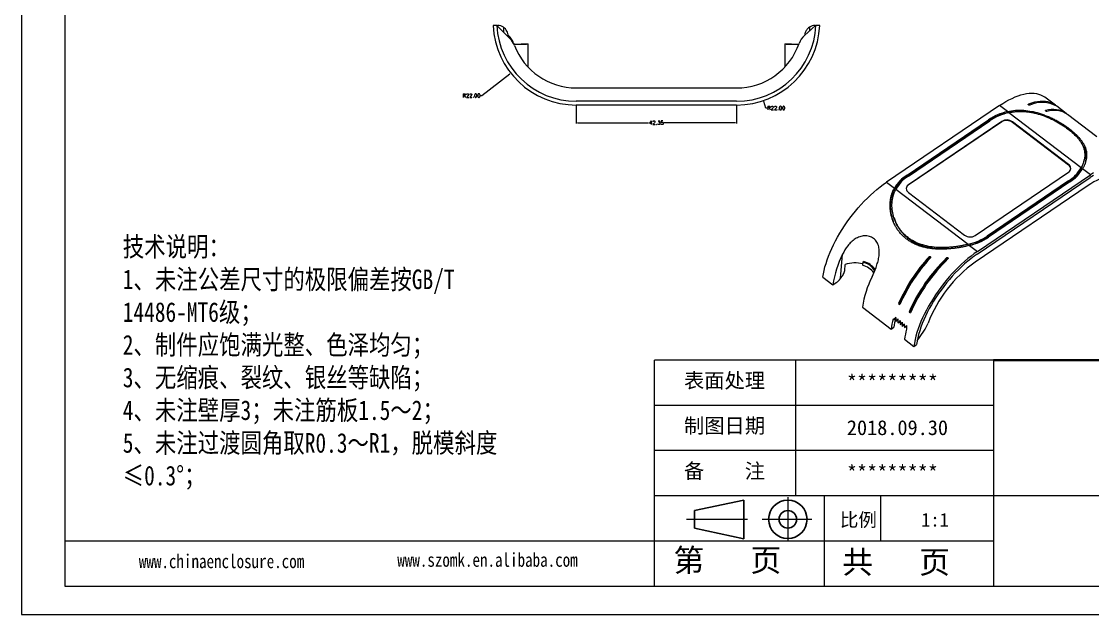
# Model space of a CAD drawing. Header units: inches. Extents: x 2759 to 3735, y 573 to 887.
# Drawn here: x 2758.5 to 3041.5, y 573 to 729.7 of the extents above; entities that cross this region are included whole.
import ezdxf

# ---------------------------------------------------------------- set-up
doc = ezdxf.new("R2010")
doc.units = ezdxf.units.IN
doc.linetypes.add('CENTER2', pattern=[28.575, 19.05, -3.175, 3.175, -3.175])
doc.layers.add('文字', color=81, linetype='Continuous')
for name, color, linetype, lineweight in [('粗实线', 7, 'Continuous', 30), ('细实线', 3, 'Continuous', 9), ('细点划线', 2, 'CENTER2', 9)]:
    doc.layers.add(name, color=color, linetype=linetype, lineweight=lineweight)
doc.styles.get("Standard").update_dxf_attribs({"font": 'txt', "bigfont": 'gbcbig.shx'})
doc.styles.add('宋体', font='', dxfattribs={"width": 0.8, "height": 3.5})
doc.styles.get('宋体').set_extended_font_data('SimSun')
doc.dimstyles.new('1.5', dxfattribs={"dimtxt": 1, "dimasz": 0.3, "dimexe": 0.18, "dimexo": 0.0625, "dimgap": 0.09, "dimtad": 0, "dimtih": 1, "dimtoh": 1, "dimzin": 0, "dimdsep": 46, "dimtxsty": 'Standard', "dimcen": 0, "dimadec": 0, "dimazin": 2, "dimtfac": 1, "dimtofl": 0, "dimtmove": 0, "dimatfit": 3, "dimfxl": 1, "dimtolj": 1, "dimtzin": 0, "dimarcsym": 0})

# ---------------------------------------------------------------- blocks, each defined once
blk = doc.blocks.new('*D209')
at = {"color": 0, "lineweight": -2}
for p, q in [((2905.13, 707.52), (2905.13, 702.73)), ((2947.47, 707.52), (2947.47, 702.73)), ((2905.43, 702.91), (2924.21, 702.91)), ((2947.17, 702.91), (2928.39, 702.91))]:
    blk.add_line(p, q, dxfattribs=at)
at = {"color": 0}
for points in [[(2905.43, 702.96), (2905.43, 702.86), (2905.13, 702.91)], [(2947.17, 702.96), (2947.17, 702.86), (2947.47, 702.91)]]:
    blk.add_solid(points, dxfattribs=at)
at = {"layer": 'Defpoints', "color": 0}
for p in [(2905.13, 707.58), (2947.47, 707.58), (2947.47, 702.91)]:
    blk.add_point(p, dxfattribs=at)
at = {"color": 0, "insert": (2926.3, 702.91), "char_height": 1, "attachment_point": 5}
blk.add_mtext('\\A1;42.35', dxfattribs=at)
blk = doc.blocks.new('*D210')
at = {"color": 0, "lineweight": -2}
for p, q in [((2955.25, 706.78), (2954.67, 708.48)), ((2955.55, 706.78), (2955.25, 706.78))]:
    blk.add_line(p, q, dxfattribs=at)
at = {"color": 0}
blk.add_solid([(2954.72, 708.49), (2954.62, 708.46), (2954.57, 708.76)], dxfattribs=at)
at = {"layer": 'Defpoints', "color": 0}
for p in [(2947.47, 729.58), (2954.57, 708.76)]:
    blk.add_point(p, dxfattribs=at)
at = {"color": 0, "insert": (2957.97, 706.78), "char_height": 1, "attachment_point": 5}
blk.add_mtext('\\A1;R22.00', dxfattribs=at)
blk = doc.blocks.new('*D211')
at = {"color": 0, "lineweight": -2}
for p, q in [((2880.19, 710.08), (2887.56, 715.85)), ((2879.89, 710.08), (2880.19, 710.08))]:
    blk.add_line(p, q, dxfattribs=at)
at = {"color": 0}
blk.add_solid([(2887.53, 715.89), (2887.59, 715.81), (2887.8, 716.03)], dxfattribs=at)
at = {"layer": 'Defpoints', "color": 0}
for p in [(2905.13, 729.58), (2887.8, 716.03)]:
    blk.add_point(p, dxfattribs=at)
at = {"color": 0, "insert": (2877.46, 710.08), "char_height": 1, "attachment_point": 5}
blk.add_mtext('\\A1;R22.00', dxfattribs=at)

msp = doc.modelspace()

# ---------------------------------------------------------------- linework, layer by layer
for p, q in [((2758.545, 886.544), (2758.545, 572.957)), ((2770.021, 879.078), (2770.021, 580.423)), ((2758.545, 718.136), (2758.545, 572.957)), ((2925.792, 580.423), (2925.792, 640.154)), ((3015.388, 640.154), (2925.792, 640.154)), ((2963.124, 604.315), (2963.124, 640.154)), ((2925.792, 592.369), (2770.021, 592.369)), ((2770.021, 580.423), (3194.581, 580.423)), ((2758.545, 572.957), (3202.047, 572.957)), ((2758.545, 572.957), (2963.87, 572.957))]:
    msp.add_line(p, q)
at = {"color": 7, "linetype": 'Continuous', "lineweight": 15}
for p, q in [((2884.15, 728.583), (2883.149, 728.583)), ((2884.15, 728.583), (2884.155, 728.583)), ((2887.64, 725.098), (2884.155, 728.583)), ((2884.155, 728.583), (2884.349, 728.583)), ((2968.343, 728.583), (2965.411, 725.969)), ((2968.249, 728.583), (2968.343, 728.583)), ((2968.343, 728.583), (2968.448, 728.583)), ((2969.449, 728.583), (2968.448, 728.583)), ((2887.187, 725.969), (2887.13, 726.02)), ((2887.149, 725.783), (2887.149, 725.589)), ((2888.586, 723.869), (2888.687, 723.583)), ((2891.997, 723.583), (2888.687, 723.583)), ((2890.587, 723.583), (2890.587, 723.783)), ((2890.587, 723.783), (2891.997, 723.783)), ((2891.997, 723.583), (2891.997, 723.783)), ((2891.997, 723.783), (2892.399, 723.783)), ((2892.399, 717.572), (2892.399, 723.783)), ((2960.199, 723.783), (2960.199, 717.572)), ((2960.199, 723.783), (2960.601, 723.783)), ((2960.601, 723.583), (2960.601, 723.783)), ((2960.601, 723.783), (2962.011, 723.783)), ((2963.92, 723.583), (2960.601, 723.583)), ((2962.011, 723.583), (2962.011, 723.783)), ((2905.126, 712.083), (2947.472, 712.083)), ((2947.472, 708.583), (2905.126, 708.583)), ((2947.472, 707.583), (2905.126, 707.583)), ((3031.718, 707.511), (3028.891, 709.663)), ((3016.939, 707.435), (2987.094, 687.198)), ((3019.021, 705.849), (3016.939, 707.435)), ((3018.99, 705.502), (3019.021, 705.849)), ((3038.498, 691.019), (3019.406, 705.556)), ((3034.544, 705.358), (3032.071, 707.241)), ((3042.638, 699.196), (3034.898, 705.089)), ((2992.473, 688.74), (3013.97, 703.316)), ((2992.505, 689.087), (3014.001, 703.663)), ((3017.518, 703.12), (2992.85, 686.393)), ((2992.858, 688.818), (3014.354, 703.394)), ((3017.53, 703.258), (2992.862, 686.532)), ((3013.97, 703.316), (3014.001, 703.663)), ((3017.518, 703.12), (3017.53, 703.258)), ((3020.34, 702.999), (3020.353, 703.138)), ((3035.18, 691.7), (3020.34, 702.999)), ((3035.193, 691.839), (3020.353, 703.138)), ((3035.18, 691.7), (3035.193, 691.839)), ((3038.466, 690.672), (3038.498, 691.019)), ((3040.965, 689.141), (3038.882, 690.726)), ((2992.473, 688.74), (2992.505, 689.087)), ((3010.528, 673.081), (3035.196, 689.807)), ((3011.057, 668.21), (3040.902, 688.446)), ((3011.12, 668.904), (3040.965, 689.141)), ((2987.094, 687.198), (2989.176, 685.613)), ((2989.145, 685.266), (2989.176, 685.613)), ((2989.561, 685.32), (3008.652, 670.783)), ((2992.85, 686.393), (2992.862, 686.532)), ((3040.33, 686.285), (3010.485, 666.049)), ((3035.169, 687.174), (3013.673, 672.598)), ((3035.2, 687.521), (3013.704, 672.945)), ((3035.554, 687.252), (3014.057, 672.676)), ((3035.169, 687.174), (3035.2, 687.521)), ((2992.866, 684.5), (3007.705, 673.201)), ((3008.621, 670.436), (3008.652, 670.783)), ((3013.673, 672.598), (3013.704, 672.945)), ((2974.909, 661.736), (2975.485, 668.14)), ((3009.037, 670.49), (3011.12, 668.904)), ((2976.037, 663.875), (2976.175, 665.403)), ((2980.855, 666.069), (2980.78, 665.236)), ((2980.855, 666.069), (2981.088, 666.227)), ((2998.433, 667.259), (2998.313, 667.474)), ((3003.044, 666.96), (3002.967, 667.218)), ((2970.291, 662.115), (2972.941, 660.097)), ((2972.941, 660.097), (2973.787, 660.67)), ((2980.714, 654.178), (2988.311, 648.394)), ((2990.566, 655.184), (2990.259, 655.114)), ((2990.259, 655.114), (2990.613, 654.845)), ((2990.566, 655.184), (2990.711, 655.073)), ((2989, 650.915), (2988.841, 651.036)), ((2989, 650.915), (2989.527, 651.272)), ((2993.392, 653.032), (2993.086, 652.962)), ((2993.086, 652.962), (2993.439, 652.692)), ((2993.392, 653.032), (2993.538, 652.921)), ((2988.311, 648.394), (2989.016, 648.872)), ((2989.565, 650.485), (2989.548, 650.498)), ((2989.565, 650.485), (2990.092, 650.842)), ((2990.13, 650.054), (2990.113, 650.067)), ((2990.13, 650.054), (2990.657, 650.411)), ((2990.696, 649.624), (2990.679, 649.637)), ((2990.696, 649.624), (2991.223, 649.981)), ((2991.261, 649.193), (2991.244, 649.206)), ((2991.261, 649.193), (2991.788, 649.55)), ((2991.826, 648.763), (2991.809, 648.776)), ((2991.826, 648.763), (2992.353, 649.12)), ((2991.844, 645.704), (2994.317, 643.821)), ((2995.174, 645.24), (2996.973, 647.835)), ((2994.317, 643.821), (2995.023, 644.299))]:
    msp.add_line(p, q, dxfattribs=at)
at = {"color": 8, "linetype": 'Continuous', "lineweight": 15}
for p, q in [((2885.899, 728.115), (2885.899, 726.839)), ((2966.699, 728.115), (2966.699, 727.117)), ((3024.597, 707.823), (3024.553, 707.694)), ((3019.039, 705.465), (3018.99, 705.502)), ((3029.125, 706.167), (3029.084, 706.07)), ((3038.729, 690.472), (3038.466, 690.672)), ((2989.145, 685.266), (2989.434, 685.046))]:
    msp.add_line(p, q, dxfattribs=at)
at = {"color": 7, "linetype": 'Continuous', "lineweight": 15, "flags": 128}
for points in [[(3016.939, 707.435), (3017.781, 707.985), (3018.617, 708.487), (3019.443, 708.942), (3020.258, 709.346), (3021.059, 709.7), (3021.844, 710.002), (3022.61, 710.25), (3023.356, 710.445), (3024.078, 710.586), (3024.775, 710.672), (3025.444, 710.703), (3026.085, 710.679), (3026.694, 710.6), (3027.27, 710.467), (3027.811, 710.279), (3028.316, 710.037), (3028.783, 709.743), (3028.891, 709.663)], [(3031.891, 707.372), (3031.888, 707.374), (3031.415, 707.722), (3030.898, 708.011), (3030.339, 708.238), (3029.739, 708.405), (3029.101, 708.509), (3028.427, 708.55), (3027.719, 708.529), (3026.979, 708.445), (3026.211, 708.299), (3025.416, 708.092), (3024.597, 707.823)], [(3025.726, 707.81), (3025.26, 707.682), (3024.836, 707.549)], [(3051.15, 686.279), (3050.912, 686.786), (3050.627, 687.242), (3050.295, 687.645), (3049.92, 687.993), (3049.501, 688.286), (3049.041, 688.521), (3048.542, 688.699), (3048.005, 688.818), (3047.432, 688.877), (3046.827, 688.878), (3046.191, 688.819), (3045.527, 688.7), (3044.837, 688.523), (3044.125, 688.289), (3043.394, 687.997), (3042.645, 687.649), (3041.883, 687.246), (3041.11, 686.791), (3040.33, 686.285)], [(3041.735, 688.989), (3040.902, 688.446)], [(3041.807, 689.691), (3040.965, 689.141)], [(2970.291, 662.115), (2970.427, 662.986), (2970.609, 663.884), (2970.835, 664.806), (2971.105, 665.749), (2971.419, 666.71), (2971.775, 667.687), (2972.173, 668.676), (2972.611, 669.675), (2973.087, 670.681), (2973.601, 671.69), (2974.152, 672.7), (2974.736, 673.707), (2975.353, 674.71), (2976.001, 675.704), (2976.677, 676.687), (2977.381, 677.655), (2978.109, 678.607), (2978.859, 679.539), (2979.63, 680.448), (2980.419, 681.332), (2981.224, 682.189), (2982.042, 683.014), (2982.871, 683.807), (2983.709, 684.564), (2984.552, 685.284), (2985.399, 685.965), (2986.247, 686.603), (2987.094, 687.198)], [(3011.12, 668.904), (3010.273, 668.309), (3009.425, 667.671), (3008.578, 666.99), (3007.735, 666.27), (3006.897, 665.513), (3006.068, 664.72), (3005.25, 663.894), (3004.445, 663.038), (3003.656, 662.154), (3002.885, 661.245), (3002.135, 660.313), (3001.406, 659.361), (3000.703, 658.393), (3000.027, 657.41), (2999.379, 656.416), (2998.762, 655.413), (2998.177, 654.406), (2997.627, 653.396), (2997.113, 652.386), (2996.637, 651.381), (2996.199, 650.382), (2995.801, 649.393), (2995.445, 648.416), (2995.131, 647.455), (2994.861, 646.512), (2994.635, 645.59), (2994.453, 644.692), (2994.317, 643.821)], [(3011.057, 668.21), (3010.22, 667.621), (3009.382, 666.987), (3008.545, 666.311), (3007.712, 665.595), (3006.885, 664.84), (3006.068, 664.05), (3005.262, 663.227), (3004.47, 662.373), (3003.695, 661.492), (3002.94, 660.585), (3002.206, 659.656), (3001.496, 658.708), (3000.812, 657.744), (3000.157, 656.767), (2999.532, 655.779), (2998.94, 654.785), (2998.382, 653.788), (2997.86, 652.789), (2997.376, 651.794), (2996.931, 650.804), (2996.528, 649.823), (2996.166, 648.855), (2995.847, 647.901), (2995.573, 646.966), (2995.343, 646.052), (2995.16, 645.162), (2995.023, 644.299)]]:
    msp.add_lwpolyline(points, dxfattribs=at)
at = {"color": 7, "linetype": 'Continuous', "lineweight": 15}
for centre, radius, start, end in [((2905.126, 729.583), 22, 182.60525, 270), ((2905.126, 729.583), 21, 182.7294, 270), ((2884.349, 725.783), 2.8, 56.38763, 90), ((2947.472, 729.583), 21, 270, 357.2706), ((2947.472, 729.583), 22, 270, 357.39475), ((2968.249, 725.783), 2.8, 90, 123.61237), ((2883.86, 722.237), 5, 19.05685, 48.27583), ((2884.105, 721.563), 5, 20.88355, 45), ((2968.739, 722.237), 5, 131.72417, 160.94315), ((2905.126, 729.583), 17.5, 200.88355, 270), ((2947.472, 729.583), 17.5, 270, 340.94315), ((3028.217, 700.699), 7.594, 59.4981, 115.47512), ((3022.683, 690.165), 15.775, 103.53818, 123.52701), ((3022.714, 690.512), 15.775, 103.53818, 123.52701), ((3022.822, 690.595), 15.347, 102.86189, 123.48792), ((3030.96, 700.016), 6.418, 54.16385, 106.61485), ((3031.319, 699.665), 6.499, 56.58123, 106.45268), ((3018.838, 700.932), 2.555, 53.99166, 121.12588), ((3018.851, 701.071), 2.555, 53.99166, 121.12588), ((3029.498, 695.822), 10.342, 303.25577, 330.13539), ((3034.445, 690.602), 1.321, 1.41906, 56.22199), ((3034.58, 690.822), 1.187, 301.26854, 58.93947), ((3029.529, 696.169), 10.342, 303.25577, 330.13539), ((3029.641, 696.247), 10.765, 303.31642, 329.14416), ((2998.386, 679.745), 10.765, 123.31642, 149.14416), ((2998.417, 680.092), 10.765, 123.31642, 149.14416), ((2998.529, 680.17), 10.342, 123.25577, 150.13539), ((2993.499, 685.336), 1.241, 121.55491, 169.32552), ((2993.478, 685.518), 1.187, 121.26854, 238.93947), ((3009.207, 675.268), 2.555, 233.99166, 301.12588), ((3005.205, 685.398), 15.347, 282.86189, 303.48792), ((3005.236, 685.745), 15.347, 282.86189, 303.48792), ((3005.344, 685.827), 15.775, 283.53818, 303.52701), ((3000.389, 655.84), 27.776, 153.71378, 171.18382), ((2978.782, 658.582), 7.302, 73.85823, 110.92358), ((2979.503, 660.202), 5.193, 35.37239, 75.76285), ((2979.633, 661.146), 5.073, 31.27173, 76.0547), ((2979.638, 660.985), 5.439, 34.75118, 74.53714), ((3031.656, 636.945), 45.208, 137.52203, 156.30296), ((3031.02, 637.428), 44.179, 137.52894, 156.30314), ((3032.009, 636.676), 45.208, 137.52203, 156.30296), ((3034.731, 634.651), 45.492, 134.28521, 156.26592), ((3034.09, 635.138), 44.458, 134.29219, 156.26594), ((3035.084, 634.382), 45.492, 134.28521, 156.26592), ((3030.684, 637.668), 34.835, 125.44029, 159.33678), ((3008.162, 649.921), 27.776, 153.71378, 171.18382), ((2970.798, 664.94), 5.212, 304.99933, 322.07191), ((3009.419, 645.528), 21.301, 165.01674, 172.26882), ((3009.178, 646.097), 20.352, 165.34452, 172.16233), ((3012.952, 642.838), 21.301, 165.01674, 172.26882), ((2989.414, 653.162), 9.248, 324.82666, 339.74647)]:
    msp.add_arc(centre, radius, start, end, dxfattribs=at)
for centre, major_axis, ratio, start_param, end_param in [((3002.539, 659.115), (17.325, 14.445), 0.1460296, 2.2912437, 2.3375792), ((3005.572, 656.805), (6.899, 21.644), 0.6694672, 2.0237337, 2.0700692), ((3003.104, 658.685), (17.325, 14.445), 0.1460296, 2.2912437, 2.3375792), ((3006.138, 656.375), (6.899, 21.644), 0.6694672, 2.0237337, 2.0700692), ((3003.67, 658.254), (17.325, 14.445), 0.1460296, 2.2912437, 2.3375792), ((3006.703, 655.944), (6.899, 21.644), 0.6694672, 2.0237337, 2.0700692), ((3004.235, 657.824), (17.325, 14.445), 0.1460296, 2.2912437, 2.3375792), ((3007.268, 655.514), (6.899, 21.644), 0.6694672, 2.0237337, 2.0700692), ((3004.8, 657.393), (17.325, 14.445), 0.1460296, 2.2912437, 2.3375792), ((3007.834, 655.084), (6.899, 21.644), 0.6694672, 2.0237337, 2.0700692), ((3005.366, 656.963), (17.325, 14.445), 0.1460296, 2.2912437, 2.3375792), ((3008.399, 654.653), (6.899, 21.644), 0.6694672, 2.0237337, 2.0700692)]:
    msp.add_ellipse(centre, major_axis=major_axis, ratio=ratio, start_param=start_param, end_param=end_param, dxfattribs=at)
for points, knots in [([(2887.149, 725.783), (2887.149, 726.015), (2887.121, 726.242), (2887.009, 726.687), (2886.925, 726.905), (2886.709, 727.307), (2886.575, 727.497), (2886.266, 727.837), (2886.093, 727.987), (2885.899, 728.115)], [0, 0, 0, 0, 0.25, 0.25, 0.5, 0.5, 0.75, 0.75, 1, 1, 1, 1]), ([(2966.699, 728.115), (2966.575, 728.024), (2966.323, 727.838), (2966.012, 727.488), (2965.758, 727.091), (2965.582, 726.668), (2965.485, 726.305), (2965.472, 726.09), (2965.468, 726.02)], [0, 0, 0, 0, 0.183215, 0.3718838, 0.5550506, 0.7433961, 0.9165042, 1, 1, 1, 1]), ([(3024.951, 707.554), (3024.908, 707.539), (3024.847, 707.538), (3024.721, 707.565), (3024.658, 707.593), (3024.565, 707.664), (3024.537, 707.706), (3024.531, 707.778), (3024.554, 707.808), (3024.597, 707.823)], [0, 0, 0, 0, 0.25, 0.25, 0.5, 0.5, 0.75, 0.75, 1, 1, 1, 1]), ([(3020.6, 705.771), (3020.528, 705.767), (3019.98, 705.733), (3019.45, 705.609), (3018.99, 705.502)], [0, 0, 0, 0, 0.1313326, 1, 1, 1, 1]), ([(3019.021, 705.849), (3019.717, 706.023), (3020.431, 706.137), (3021.208, 706.196), (3021.252, 706.199), (3021.341, 706.205), (3021.386, 706.208), (3021.521, 706.216), (3021.611, 706.22), (3021.881, 706.23), (3022.061, 706.233), (3022.605, 706.233), (3022.969, 706.22), (3024.07, 706.141), (3024.804, 706.038), (3025.722, 705.852), (3025.904, 705.813), (3026.267, 705.728), (3026.448, 705.683), (3026.99, 705.541), (3027.349, 705.437), (3027.795, 705.295), (3027.886, 705.265), (3028.065, 705.205), (3028.155, 705.175), (3028.422, 705.082), (3028.599, 705.018), (3029.127, 704.821), (3029.474, 704.682), (3029.86, 704.517), (3029.904, 704.498), (3029.991, 704.461), (3030.034, 704.442), (3030.163, 704.385), (3030.249, 704.347), (3030.506, 704.23), (3030.675, 704.152), (3031.178, 703.911), (3031.507, 703.744), (3031.871, 703.552), (3031.912, 703.53), (3031.994, 703.486), (3032.035, 703.464), (3032.156, 703.398), (3032.237, 703.353), (3032.477, 703.219), (3032.636, 703.129), (3033.105, 702.856), (3033.41, 702.669), (3033.782, 702.432), (3033.857, 702.384), (3034.005, 702.287), (3034.078, 702.239), (3034.297, 702.093), (3034.441, 701.995), (3034.865, 701.7), (3035.138, 701.501), (3035.536, 701.198), (3035.665, 701.097), (3035.919, 700.895), (3036.043, 700.793), (3036.409, 700.486), (3036.644, 700.28), (3036.981, 699.967), (3037.09, 699.864), (3037.303, 699.655), (3037.407, 699.55), (3037.711, 699.234), (3037.903, 699.022), (3038.095, 698.795), (3038.106, 698.782), (3038.127, 698.756), (3038.138, 698.743), (3038.171, 698.704), (3038.192, 698.678), (3038.256, 698.599), (3038.298, 698.547), (3038.422, 698.39), (3038.501, 698.284), (3038.731, 697.968), (3038.873, 697.755), (3039.036, 697.486), (3039.067, 697.433), (3039.128, 697.326), (3039.158, 697.273), (3039.246, 697.112), (3039.301, 697.004), (3039.457, 696.681), (3039.548, 696.463), (3039.636, 696.216), (3039.646, 696.189), (3039.664, 696.135), (3039.673, 696.108), (3039.7, 696.026), (3039.716, 695.972), (3039.765, 695.809), (3039.793, 695.699), (3039.87, 695.371), (3039.908, 695.15), (3039.944, 694.816), (3039.953, 694.703), (3039.964, 694.478), (3039.966, 694.365), (3039.961, 694.025), (3039.944, 693.797), (3039.883, 693.337), (3039.838, 693.105), (3039.722, 692.64), (3039.65, 692.406), (3039.553, 692.141), (3039.542, 692.111), (3039.52, 692.051), (3039.508, 692.021), (3039.473, 691.931), (3039.449, 691.871), (3039.374, 691.692), (3039.32, 691.572), (3039.15, 691.211), (3039.022, 690.969), (3038.882, 690.726)], [0, 0, 0, 0, 0.0625, 0.0625, 0.0664062, 0.0664062, 0.0703125, 0.0703125, 0.078125, 0.078125, 0.09375, 0.09375, 0.125, 0.125, 0.1875, 0.1875, 0.203125, 0.203125, 0.21875, 0.21875, 0.25, 0.25, 0.2578125, 0.2578125, 0.265625, 0.265625, 0.28125, 0.28125, 0.3125, 0.3125, 0.3164062, 0.3164062, 0.3203125, 0.3203125, 0.328125, 0.328125, 0.34375, 0.34375, 0.375, 0.375, 0.3789062, 0.3789062, 0.3828125, 0.3828125, 0.390625, 0.390625, 0.40625, 0.40625, 0.4375, 0.4375, 0.4453125, 0.4453125, 0.453125, 0.453125, 0.46875, 0.46875, 0.5, 0.5, 0.515625, 0.515625, 0.53125, 0.53125, 0.5625, 0.5625, 0.578125, 0.578125, 0.59375, 0.59375, 0.625, 0.625, 0.6269531, 0.6269531, 0.6289062, 0.6289062, 0.6328125, 0.6328125, 0.640625, 0.640625, 0.65625, 0.65625, 0.6875, 0.6875, 0.6953125, 0.6953125, 0.703125, 0.703125, 0.71875, 0.71875, 0.75, 0.75, 0.7539062, 0.7539062, 0.7578125, 0.7578125, 0.765625, 0.765625, 0.78125, 0.78125, 0.8125, 0.8125, 0.828125, 0.828125, 0.84375, 0.84375, 0.875, 0.875, 0.90625, 0.90625, 0.9375, 0.9375, 0.9414062, 0.9414062, 0.9453125, 0.9453125, 0.953125, 0.953125, 0.96875, 0.96875, 1, 1, 1, 1]), ([(3019.406, 705.556), (3019.517, 705.582), (3019.739, 705.633), (3020.076, 705.698), (3020.415, 705.754), (3020.757, 705.801), (3021.101, 705.839), (3021.674, 705.887), (3022.483, 705.914), (3023.529, 705.873), (3024.581, 705.762), (3025.983, 705.524), (3027.719, 705.071), (3029.74, 704.321), (3031.669, 703.405), (3033.468, 702.361), (3035.095, 701.23), (3036.509, 700.046), (3037.674, 698.831), (3038.568, 697.598), (3039.175, 696.346), (3039.431, 695.28), (3039.483, 694.411), (3039.444, 693.75), (3039.327, 693.081), (3039.154, 692.478), (3038.951, 691.945), (3038.746, 691.484), (3038.58, 691.174), (3038.498, 691.019)], [0, 0, 0, 0, 0.0104034, 0.0208106, 0.0312278, 0.0416608, 0.0521159, 0.0625989, 0.0936019, 0.1247484, 0.1560094, 0.1873307, 0.2498844, 0.3124357, 0.3749842, 0.4375291, 0.5000726, 0.5626165, 0.6251672, 0.6877283, 0.7502972, 0.8128669, 0.8441995, 0.8754709, 0.9066767, 0.9377376, 0.9585632, 0.9793015, 1, 1, 1, 1]), ([(3029.478, 705.898), (3029.438, 705.889), (3029.379, 705.894), (3029.258, 705.931), (3029.195, 705.962), (3029.102, 706.033), (3029.073, 706.072), (3029.064, 706.134), (3029.084, 706.158), (3029.125, 706.167)], [0, 0, 0, 0, 0.25, 0.25, 0.5, 0.5, 0.75, 0.75, 1, 1, 1, 1]), ([(3039.715, 692.634), (3039.755, 692.818), (3039.863, 693.31), (3039.873, 694.089), (3039.765, 694.973), (3039.511, 695.844), (3039.111, 696.704), (3038.732, 697.353), (3038.447, 697.712), (3038.386, 697.79)], [0, 0, 0, 0, 0.1011218, 0.2708255, 0.4409569, 0.6105342, 0.7818769, 0.9526475, 1, 1, 1, 1]), ([(3038.466, 690.672), (3038.617, 690.978), (3038.92, 691.591), (3039.16, 692.287), (3039.222, 692.671), (3039.236, 692.762)], [0, 0, 0, 0, 0.4327012, 0.8665052, 1, 1, 1, 1]), ([(3039.251, 692.762), (3039.266, 692.838), (3039.297, 692.991), (3039.329, 693.144), (3039.345, 693.22)], [0, 0, 0, 0, 0.4998763, 1, 1, 1, 1]), ([(3009.037, 670.49), (3008.341, 670.316), (3007.623, 670.157), (3006.838, 670.01), (3006.794, 670.002), (3006.703, 669.985), (3006.658, 669.977), (3006.522, 669.952), (3006.431, 669.936), (3006.158, 669.89), (3005.975, 669.86), (3005.424, 669.775), (3005.054, 669.725), (3003.934, 669.593), (3003.185, 669.533), (3002.247, 669.499), (3002.062, 669.494), (3001.69, 669.489), (3001.505, 669.488), (3000.951, 669.493), (3000.584, 669.506), (3000.127, 669.533), (3000.034, 669.54), (2999.851, 669.553), (2999.759, 669.561), (2999.486, 669.584), (2999.305, 669.603), (2998.765, 669.666), (2998.41, 669.718), (2998.015, 669.788), (2997.97, 669.797), (2997.881, 669.813), (2997.837, 669.822), (2997.705, 669.847), (2997.617, 669.865), (2997.356, 669.921), (2997.183, 669.961), (2996.669, 670.088), (2996.334, 670.184), (2995.964, 670.305), (2995.922, 670.319), (2995.839, 670.347), (2995.797, 670.362), (2995.674, 670.405), (2995.592, 670.434), (2995.347, 670.524), (2995.186, 670.587), (2994.71, 670.785), (2994.402, 670.928), (2994.026, 671.122), (2993.95, 671.162), (2993.8, 671.243), (2993.726, 671.285), (2993.506, 671.411), (2993.361, 671.497), (2992.935, 671.766), (2992.66, 671.957), (2992.263, 672.26), (2992.135, 672.363), (2991.881, 672.574), (2991.757, 672.683), (2991.393, 673.016), (2991.161, 673.249), (2990.829, 673.614), (2990.722, 673.738), (2990.512, 673.99), (2990.41, 674.118), (2990.114, 674.51), (2989.927, 674.78), (2989.741, 675.077), (2989.731, 675.093), (2989.71, 675.128), (2989.699, 675.145), (2989.668, 675.196), (2989.647, 675.231), (2989.585, 675.334), (2989.545, 675.403), (2989.426, 675.613), (2989.35, 675.754), (2989.13, 676.184), (2988.995, 676.477), (2988.842, 676.851), (2988.813, 676.925), (2988.756, 677.075), (2988.728, 677.15), (2988.646, 677.376), (2988.595, 677.528), (2988.451, 677.987), (2988.368, 678.296), (2988.289, 678.648), (2988.281, 678.686), (2988.265, 678.764), (2988.257, 678.802), (2988.233, 678.918), (2988.218, 678.995), (2988.176, 679.227), (2988.152, 679.382), (2988.087, 679.847), (2988.058, 680.158), (2988.033, 680.624), (2988.028, 680.78), (2988.025, 681.09), (2988.027, 681.244), (2988.042, 681.704), (2988.066, 682.008), (2988.14, 682.609), (2988.191, 682.905), (2988.317, 683.483), (2988.394, 683.766), (2988.494, 684.077), (2988.506, 684.112), (2988.529, 684.181), (2988.541, 684.216), (2988.577, 684.319), (2988.602, 684.387), (2988.68, 684.591), (2988.734, 684.724), (2988.908, 685.117), (2989.036, 685.37), (2989.176, 685.613)], [0, 0, 0, 0, 0.0625, 0.0625, 0.0664062, 0.0664062, 0.0703125, 0.0703125, 0.078125, 0.078125, 0.09375, 0.09375, 0.125, 0.125, 0.1875, 0.1875, 0.203125, 0.203125, 0.21875, 0.21875, 0.25, 0.25, 0.2578125, 0.2578125, 0.265625, 0.265625, 0.28125, 0.28125, 0.3125, 0.3125, 0.3164062, 0.3164062, 0.3203125, 0.3203125, 0.328125, 0.328125, 0.34375, 0.34375, 0.375, 0.375, 0.3789062, 0.3789062, 0.3828125, 0.3828125, 0.390625, 0.390625, 0.40625, 0.40625, 0.4375, 0.4375, 0.4453125, 0.4453125, 0.453125, 0.453125, 0.46875, 0.46875, 0.5, 0.5, 0.515625, 0.515625, 0.53125, 0.53125, 0.5625, 0.5625, 0.578125, 0.578125, 0.59375, 0.59375, 0.625, 0.625, 0.6269531, 0.6269531, 0.6289062, 0.6289062, 0.6328125, 0.6328125, 0.640625, 0.640625, 0.65625, 0.65625, 0.6875, 0.6875, 0.6953125, 0.6953125, 0.703125, 0.703125, 0.71875, 0.71875, 0.75, 0.75, 0.7539062, 0.7539062, 0.7578125, 0.7578125, 0.765625, 0.765625, 0.78125, 0.78125, 0.8125, 0.8125, 0.828125, 0.828125, 0.84375, 0.84375, 0.875, 0.875, 0.90625, 0.90625, 0.9375, 0.9375, 0.9414062, 0.9414062, 0.9453125, 0.9453125, 0.953125, 0.953125, 0.96875, 0.96875, 1, 1, 1, 1]), ([(2989.145, 685.266), (2988.977, 684.936), (2988.642, 684.276), (2988.311, 683.173), (2988.109, 682.013), (2988.052, 680.807), (2988.131, 679.578), (2988.361, 678.348), (2988.611, 677.418), (2988.828, 676.917), (2988.874, 676.81)], [0, 0, 0, 0, 0.13631, 0.273006, 0.4099803, 0.5476338, 0.6856343, 0.8231853, 0.9621683, 1, 1, 1, 1]), ([(3008.652, 670.783), (3008.541, 670.757), (3008.319, 670.704), (3007.981, 670.629), (3007.641, 670.557), (3007.297, 670.487), (3006.95, 670.421), (3006.372, 670.316), (3005.554, 670.187), (3004.492, 670.056), (3003.422, 669.964), (3001.993, 669.899), (3000.22, 669.937), (2998.154, 670.2), (2996.189, 670.706), (2994.365, 671.475), (2992.729, 672.51), (2991.324, 673.791), (2990.183, 675.281), (2989.326, 676.925), (2988.764, 678.664), (2988.544, 680.145), (2988.52, 681.316), (2988.577, 682.181), (2988.71, 683.021), (2988.894, 683.742), (2989.103, 684.347), (2989.312, 684.848), (2989.478, 685.163), (2989.561, 685.32)], [0, 0, 0, 0, 0.0104034, 0.0208106, 0.0312278, 0.0416608, 0.0521159, 0.0625989, 0.0936019, 0.1247484, 0.1560094, 0.1873307, 0.2498844, 0.3124357, 0.3749842, 0.4375291, 0.5000726, 0.5626165, 0.6251672, 0.6877283, 0.7502972, 0.8128669, 0.8441995, 0.8754709, 0.9066767, 0.9377376, 0.9585632, 0.9793015, 1, 1, 1, 1]), ([(2989.049, 677.824), (2989.05, 677.821), (2989.051, 677.817), (2989.052, 677.815), (2989.052, 677.814)], [0, 0, 0, 0, 0.5609832, 1, 1, 1, 1]), ([(2989.07, 677.811), (2989.126, 677.62), (2989.293, 677.045), (2989.713, 676.121), (2990.318, 675.052), (2991.054, 674.051), (2991.906, 673.131), (2992.867, 672.308), (2993.928, 671.592), (2995.078, 670.987), (2996.303, 670.499), (2997.59, 670.123), (2998.926, 669.857), (3000.299, 669.695), (3001.697, 669.628), (3003.109, 669.648), (3004.522, 669.747), (3005.92, 669.917), (3007.296, 670.145), (3008.18, 670.339), (3008.621, 670.436)], [0, 0, 0, 0, 0.0283393, 0.0856677, 0.1426209, 0.2003553, 0.2578166, 0.3151394, 0.3725434, 0.4300404, 0.4877645, 0.5449466, 0.6023776, 0.6598735, 0.7167686, 0.7738712, 0.8308805, 0.8872542, 0.9436458, 1, 1, 1, 1]), ([(2983.258, 662.222), (2983.634, 663.015), (2984, 663.831), (2984.48, 665.118), (2984.629, 665.557), (2984.823, 666.238), (2984.882, 666.469), (2984.987, 666.931), (2985.033, 667.163), (2985.108, 667.628), (2985.137, 667.861), (2985.176, 668.33), (2985.185, 668.567), (2985.178, 669.261), (2985.128, 669.711), (2984.967, 670.362), (2984.897, 670.577), (2984.731, 670.983), (2984.633, 671.177), (2984.408, 671.543), (2984.278, 671.718), (2983.995, 672.035), (2983.841, 672.179), (2983.509, 672.435), (2983.329, 672.55), (2982.952, 672.742), (2982.756, 672.82), (2982.351, 672.941), (2982.141, 672.984), (2981.714, 673.034), (2981.499, 673.041), (2980.853, 673.012), (2980.417, 672.924), (2979.795, 672.71), (2979.591, 672.625), (2979.192, 672.43), (2978.997, 672.321), (2978.435, 671.965), (2978.087, 671.691), (2977.437, 671.083), (2977.135, 670.748), (2976.311, 669.7), (2975.862, 668.937), (2975.485, 668.14)], [0, 0, 0, 0, 0.125, 0.125, 0.1875, 0.1875, 0.21875, 0.21875, 0.25, 0.25, 0.28125, 0.28125, 0.3125, 0.3125, 0.375, 0.375, 0.40625, 0.40625, 0.4375, 0.4375, 0.46875, 0.46875, 0.5, 0.5, 0.53125, 0.53125, 0.5625, 0.5625, 0.59375, 0.59375, 0.625, 0.625, 0.6875, 0.6875, 0.71875, 0.71875, 0.75, 0.75, 0.8125, 0.8125, 0.875, 0.875, 1, 1, 1, 1]), ([(2998.313, 667.474), (2998.357, 667.522), (2998.419, 667.555), (2998.545, 667.572), (2998.609, 667.557), (2998.703, 667.486), (2998.73, 667.431), (2998.734, 667.315), (2998.71, 667.253), (2998.666, 667.205)], [0, 0, 0, 0, 0.25, 0.25, 0.5, 0.5, 0.75, 0.75, 1, 1, 1, 1]), ([(2998.728, 667.333), (2998.717, 667.337), (2998.678, 667.352), (2998.602, 667.354), (2998.506, 667.325), (2998.457, 667.281), (2998.433, 667.259)], [0, 0, 0, 0, 0.1138667, 0.408967, 0.7039586, 1, 1, 1, 1]), ([(3002.967, 667.218), (3003.012, 667.262), (3003.076, 667.291), (3003.204, 667.303), (3003.269, 667.286), (3003.362, 667.215), (3003.389, 667.163), (3003.391, 667.051), (3003.365, 666.993), (3003.32, 666.949)], [0, 0, 0, 0, 0.25, 0.25, 0.5, 0.5, 0.75, 0.75, 1, 1, 1, 1]), ([(3003.364, 667.012), (3003.361, 667.013), (3003.345, 667.022), (3003.299, 667.038), (3003.218, 667.045), (3003.12, 667.02), (3003.07, 666.98), (3003.044, 666.96)], [0, 0, 0, 0, 0.0281068, 0.1676786, 0.4448585, 0.7219362, 1, 1, 1, 1]), ([(2974.909, 661.736), (2975.053, 661.918), (2975.192, 662.099), (2975.451, 662.466), (2975.571, 662.652), (2975.774, 663.015), (2975.86, 663.196), (2975.984, 663.546), (2976.023, 663.714), (2976.037, 663.875)], [0, 0, 0, 0, 0.25, 0.25, 0.5, 0.5, 0.75, 0.75, 1, 1, 1, 1])]:
    msp.add_open_spline(points, degree=3, knots=knots, dxfattribs=at)
at = {"layer": '粗实线', "color": 7, "lineweight": 40}
msp.add_line((3194.581, 640.154), (3015.388, 640.154), dxfattribs=at)
at = {"layer": '粗实线', "color": 7}
for p, q in [((2949.402, 603.198), (2936.349, 600.431)), ((2949.402, 603.198), (2949.402, 592.968)), ((2936.349, 600.431), (2936.349, 595.815)), ((2936.349, 595.815), (2949.402, 592.968))]:
    msp.add_line(p, q, dxfattribs=at)
for radius in [5.075, 2.308]:
    msp.add_circle((2961.019, 598.123), radius, dxfattribs=at)
at = {"layer": '细实线', "color": 7}
for p, q in [((3015.388, 640.154), (3015.388, 580.423)), ((3015.388, 628.208), (2925.792, 628.208)), ((3015.388, 616.262), (2925.792, 616.262)), ((3194.581, 604.315), (2925.792, 604.315)), ((2970.59, 604.315), (2970.59, 580.423)), ((2985.523, 604.315), (2985.523, 592.369)), ((3015.388, 592.369), (2925.792, 592.369))]:
    msp.add_line(p, q, dxfattribs=at)
at = {"layer": '细点划线', "color": 7}
for p, q in [((2961.019, 603.965), (2961.019, 592.369)), ((2934.268, 598.123), (2950.402, 598.123)), ((2954.232, 598.123), (2967.348, 598.123))]:
    msp.add_line(p, q, dxfattribs=at)

# ---------------------------------------------------------------- texts
at = {"width": 2232.87997, "attachment_point": 1}
for s, insert, char_height in [('{\\fSimHei|b0|i0|c134|p49;表面处理}', (2933.583, 636.764), 3.9287), ('{\\fSimHei|b0|i0|c134|p49;*********}', (2976.613, 636.259), 3.9287), ('{\\fSimHei|b0|i0|c134|p49;制图日期}', (2933.583, 624.818), 3.9287), ('{\\fSimHei|b0|i0|c134|p49;2018.\\fSimHei|b0|i0|c0|p49;09\\fSimHei|b0|i0|c134|p49;.\\fSimHei|b0|i0|c0|p49;30}', (2976.613, 624.312), 3.928705), ('{\\fSimHei|b0|i0|c134|p49;备    注}', (2933.583, 612.871), 3.9287), ('{\\fSimHei|b0|i0|c134|p49;*********}', (2976.613, 612.366), 3.9287)]:
    msp.add_mtext(s, dxfattribs=dict(at, insert=insert, char_height=char_height))
at = {"layer": '文字', "color": 0, "attachment_point": 1, "style": '宋体'}
for s, insert, char_height, width in [('{\\H1.111x;技术说明：\\P1、未注公差尺寸的极限偏差按GB/T 14486-MT6级；\\P2、制件应饱满光整、色泽均匀；\\P3、无缩痕、裂纹、银丝等缺陷；\\P4、未注壁厚3；未注筋板1.5～2；\\P5、未注过渡圆角取R0.3～R1，脱模斜度≤0.3%%D；}', (2785.322, 672.762), 4.66648, 105.10961), ('www.chinaenclosure.com', (2789.566, 588.873), 3.65022, 64.1309), ('www.szomk.en.alibaba.com', (2857.84, 589.235), 3.65022, 64.1309)]:
    msp.add_mtext(s, dxfattribs=dict(at, insert=insert, char_height=char_height, width=width))
at = {"layer": '细实线', "color": 7, "attachment_point": 1}
for s, insert, char_height, width in [('{\\fSimSun|b0|i0|c134|p54;比例}', (2974.771, 599.791), 3.58385, 15.73201), ('{\\fSimSun|b0|i0|c134|p54;1:1}', (2996.237, 599.791), 3.58385, 15.73201), ('{\\fSimSun|b0|i0|c134|p54;第   页}', (2930.818, 590.316), 5.97309, 44.79818), ('{\\fSimSun|b0|i0|c134|p54; 共   页}', (2971.321, 589.809), 5.97309, 44.79818)]:
    msp.add_mtext(s, dxfattribs=dict(at, insert=insert, char_height=char_height, width=width))

# ---------------------------------------------------------------- dimensions: what is measured, and where the dimension line sits
for center, mpoint, picture, middle in [((2905.126, 729.583), (2887.796, 716.031), '*D211', (2877.464, 710.081)), ((2947.472, 729.583), (2954.573, 708.761), '*D210', (2957.973, 706.777))]:
    dim = msp.add_radius_dim(center=center, mpoint=mpoint, dimstyle='1.5')
    dim.commit()
    dim.dimension.update_dxf_attribs({"geometry": picture, "text_midpoint": middle, "dimtype": 164})
dim = msp.add_linear_dim(base=(2947.472, 702.908), p1=(2905.126, 707.583), p2=(2947.472, 707.583), dimstyle='1.5')
dim.commit()
dim.dimension.update_dxf_attribs({"geometry": '*D209', "text_midpoint": (2926.299, 702.908)})

doc.saveas('drawing.dxf')
